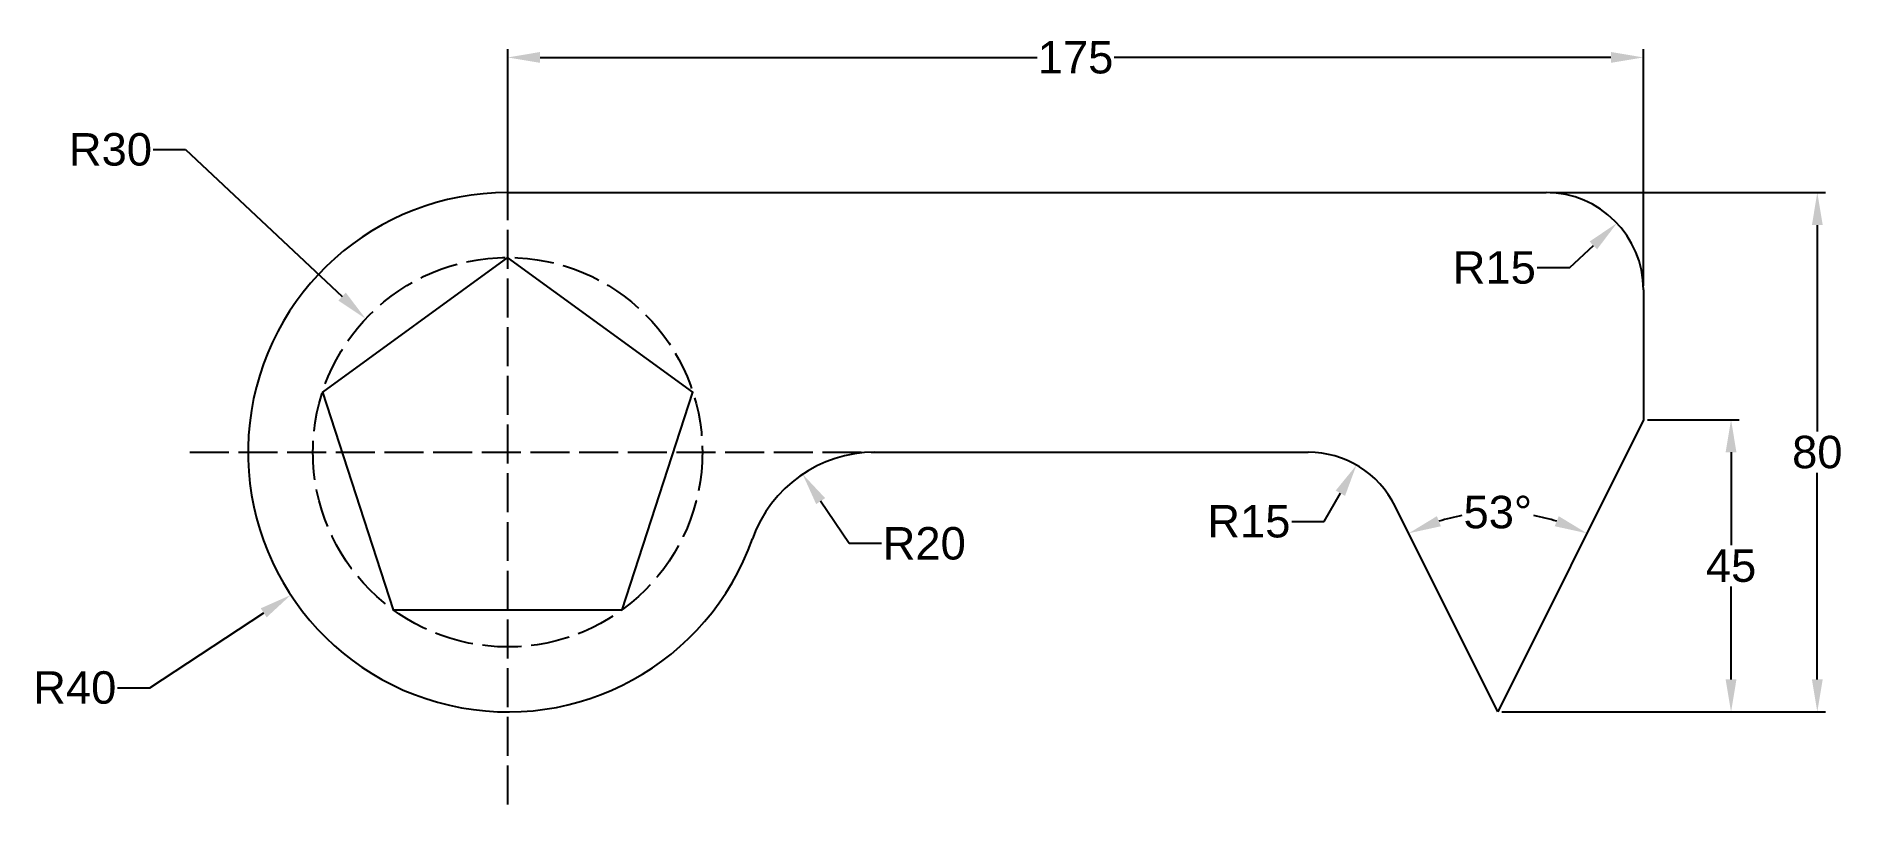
# Model space of a CAD drawing. Header units: millimetres. Extents: x 2843 to 3121, y 1820 to 1939.
import ezdxf

# ---------------------------------------------------------------- set-up
doc = ezdxf.new("R2010")
doc.units = ezdxf.units.MM
doc.header["$LTSCALE"] = 0.5
doc.linetypes.add('ACAD_ISO02W100', pattern=[15, 12, -3])
doc.layers.add('dim', color=3, linetype='Continuous')
doc.styles.get("Standard").update_dxf_attribs({"font": 'arial.ttf'})
doc.dimstyles.new('ISO-25', dxfattribs={"dimtxt": 5, "dimasz": 5, "dimexe": 1.25, "dimexo": 0.625, "dimtad": 0, "dimtih": 1, "dimtoh": 1, "dimtxsty": 'Standard', "dimcen": 0, "dimadec": 0, "dimazin": 0, "dimtfac": 1, "dimtofl": 0, "dimtmove": 0, "dimatfit": 3, "dimfxl": 1, "dimarcsym": 0})

# ---------------------------------------------------------------- blocks, each defined once
blk = doc.blocks.new('*D2')
at = {"layer": 'Defpoints', "color": 0, "transparency": 16777216}
for p in [(3090.49, 1935.67), (2915.49, 1914.86), (3090.49, 1899.86)]:
    blk.add_point(p, dxfattribs=at)
at = {"layer": 'dim', "color": 0, "lineweight": -2, "transparency": 16777216}
for p, q in [((2915.49, 1915.49), (2915.49, 1936.92)), ((3090.49, 1900.49), (3090.49, 1936.92)), ((2920.49, 1935.67), (2997.05, 1935.67)), ((3085.49, 1935.67), (3008.92, 1935.67))]:
    blk.add_line(p, q, dxfattribs=at)
at = {"layer": 'dim', "color": 0, "transparency": 16777216}
for points in [[(2920.49, 1936.51), (2920.49, 1934.84), (2915.49, 1935.67)], [(3085.49, 1936.51), (3085.49, 1934.84), (3090.49, 1935.67)]]:
    blk.add_solid(points, dxfattribs=at)
at = {"layer": 'dim', "color": 0, "transparency": 16777216, "insert": (3002.99, 1935.67), "char_height": 5, "attachment_point": 5}
blk.add_mtext('175', dxfattribs=at)
blk = doc.blocks.new('*D3')
at = {"layer": 'Defpoints', "color": 0, "transparency": 16777216}
for p in [(3075.49, 1914.86), (3068.05, 1834.86), (3117.28, 1834.86)]:
    blk.add_point(p, dxfattribs=at)
at = {"layer": 'dim', "color": 0, "lineweight": -2, "transparency": 16777216}
for p, q in [((3076.11, 1914.86), (3118.53, 1914.86)), ((3117.28, 1909.86), (3117.28, 1878.04)), ((3117.28, 1839.86), (3117.28, 1871.68)), ((3068.67, 1834.86), (3118.53, 1834.86))]:
    blk.add_line(p, q, dxfattribs=at)
at = {"layer": 'dim', "color": 0, "transparency": 16777216}
for points in [[(3116.45, 1909.86), (3118.11, 1909.86), (3117.28, 1914.86)], [(3116.45, 1839.86), (3118.11, 1839.86), (3117.28, 1834.86)]]:
    blk.add_solid(points, dxfattribs=at)
at = {"layer": 'dim', "color": 0, "transparency": 16777216, "insert": (3117.28, 1874.86), "char_height": 5, "attachment_point": 5}
blk.add_mtext('80', dxfattribs=at)
blk = doc.blocks.new('*D4')
at = {"layer": 'Defpoints', "color": 0, "transparency": 16777216}
for p in [(3090.49, 1879.86), (3068.05, 1834.86), (3103.99, 1834.86)]:
    blk.add_point(p, dxfattribs=at)
at = {"layer": 'dim', "color": 0, "lineweight": -2, "transparency": 16777216}
for p, q in [((3091.11, 1879.86), (3105.24, 1879.86)), ((3103.99, 1874.86), (3103.99, 1860.53)), ((3103.99, 1839.86), (3103.99, 1854.2)), ((3068.67, 1834.86), (3105.24, 1834.86))]:
    blk.add_line(p, q, dxfattribs=at)
at = {"layer": 'dim', "color": 0, "transparency": 16777216}
for points in [[(3103.15, 1874.86), (3104.82, 1874.86), (3103.99, 1879.86)], [(3103.15, 1839.86), (3104.82, 1839.86), (3103.99, 1834.86)]]:
    blk.add_solid(points, dxfattribs=at)
at = {"layer": 'dim', "color": 0, "transparency": 16777216, "insert": (3103.99, 1857.36), "char_height": 5, "attachment_point": 5}
blk.add_mtext('45', dxfattribs=at)
blk = doc.blocks.new('*D5')
at = {"layer": 'Defpoints', "color": 0, "transparency": 16777216}
for p in [(3090.49, 1879.86), (3052.25, 1866.56), (3072.77, 1865.24), (3068.05, 1834.86), (3068.05, 1834.86)]:
    blk.add_point(p, dxfattribs=at)
at = {"layer": 'dim', "color": 0, "lineweight": -2, "transparency": 16777216}
for start, end in [(100.3616, 107.1713), (72.8287, 79.6384)]:
    blk.add_arc((3068.05, 1834.86), 30.74, start, end, dxfattribs=at)
at = {"layer": 'dim', "color": 0, "transparency": 16777216}
for points in [[(3059.28, 1863.46), (3058.66, 1865.01), (3054.33, 1862.38)], [(3077.44, 1865.01), (3076.82, 1863.46), (3081.77, 1862.38)]]:
    blk.add_solid(points, dxfattribs=at)
at = {"layer": 'dim', "color": 0, "transparency": 16777216, "insert": (3068.05, 1865.61), "char_height": 5, "attachment_point": 5}
blk.add_mtext('53°', dxfattribs=at)
blk = doc.blocks.new('*D6')
at = {"layer": 'Defpoints', "color": 0, "transparency": 16777216}
for p in [(2893.62, 1895.4), (2915.49, 1874.86)]:
    blk.add_point(p, dxfattribs=at)
at = {"layer": 'dim', "color": 0, "lineweight": -2, "transparency": 16777216}
for p, q in [((2860.87, 1921.48), (2865.87, 1921.48)), ((2865.87, 1921.48), (2889.98, 1898.83))]:
    blk.add_line(p, q, dxfattribs=at)
at = {"layer": 'dim', "color": 0, "transparency": 16777216}
blk.add_solid([(2890.55, 1899.44), (2889.41, 1898.22), (2893.62, 1895.4)], dxfattribs=at)
at = {"layer": 'dim', "color": 0, "transparency": 16777216, "insert": (2854.28, 1921.48), "char_height": 5, "attachment_point": 5}
blk.add_mtext('R30', dxfattribs=at)
blk = doc.blocks.new('*D7')
at = {"layer": 'Defpoints', "color": 0, "transparency": 16777216}
for p in [(2915.49, 1874.86), (2882.07, 1852.87)]:
    blk.add_point(p, dxfattribs=at)
at = {"layer": 'dim', "color": 0, "lineweight": -2, "transparency": 16777216}
for p, q in [((2860.37, 1838.59), (2877.9, 1850.12)), ((2855.37, 1838.59), (2860.37, 1838.59))]:
    blk.add_line(p, q, dxfattribs=at)
at = {"layer": 'dim', "color": 0, "transparency": 16777216}
blk.add_solid([(2877.44, 1850.82), (2878.35, 1849.43), (2882.07, 1852.87)], dxfattribs=at)
at = {"layer": 'dim', "color": 0, "transparency": 16777216, "insert": (2848.78, 1838.59), "char_height": 5, "attachment_point": 5}
blk.add_mtext('R40', dxfattribs=at)
blk = doc.blocks.new('*D8')
at = {"layer": 'Defpoints', "color": 0, "transparency": 16777216}
for p in [(2960.93, 1871.49), (2972.05, 1854.86)]:
    blk.add_point(p, dxfattribs=at)
at = {"layer": 'dim', "color": 0, "lineweight": -2, "transparency": 16777216}
for p, q in [((2968.08, 1860.8), (2963.71, 1867.33)), ((2973.08, 1860.8), (2968.08, 1860.8))]:
    blk.add_line(p, q, dxfattribs=at)
at = {"layer": 'dim', "color": 0, "transparency": 16777216}
blk.add_solid([(2964.41, 1867.79), (2963.02, 1866.87), (2960.93, 1871.49)], dxfattribs=at)
at = {"layer": 'dim', "color": 0, "transparency": 16777216, "insert": (2979.67, 1860.8), "char_height": 5, "attachment_point": 5}
blk.add_mtext('R20', dxfattribs=at)
blk = doc.blocks.new('*D9')
at = {"layer": 'Defpoints', "color": 0, "transparency": 16777216}
for p in [(3046.27, 1872.88), (3038.82, 1859.86)]:
    blk.add_point(p, dxfattribs=at)
at = {"layer": 'dim', "color": 0, "lineweight": -2, "transparency": 16777216}
for p, q in [((3041.31, 1864.2), (3043.79, 1868.54)), ((3036.31, 1864.2), (3041.31, 1864.2))]:
    blk.add_line(p, q, dxfattribs=at)
at = {"layer": 'dim', "color": 0, "transparency": 16777216}
blk.add_solid([(3043.07, 1868.96), (3044.51, 1868.13), (3046.27, 1872.88)], dxfattribs=at)
at = {"layer": 'dim', "color": 0, "transparency": 16777216, "insert": (3029.69, 1864.2), "char_height": 5, "attachment_point": 5}
blk.add_mtext('R15', dxfattribs=at)
blk = doc.blocks.new('*D10')
at = {"layer": 'Defpoints', "color": 0, "transparency": 16777216}
for p in [(3086.41, 1910.15), (3075.49, 1899.86)]:
    blk.add_point(p, dxfattribs=at)
at = {"layer": 'dim', "color": 0, "lineweight": -2, "transparency": 16777216}
for p, q in [((3079.13, 1903.29), (3082.77, 1906.72)), ((3074.13, 1903.29), (3079.13, 1903.29))]:
    blk.add_line(p, q, dxfattribs=at)
at = {"layer": 'dim', "color": 0, "transparency": 16777216}
blk.add_solid([(3082.19, 1907.32), (3083.34, 1906.11), (3086.41, 1910.15)], dxfattribs=at)
at = {"layer": 'dim', "color": 0, "transparency": 16777216, "insert": (3067.51, 1903.29), "char_height": 5, "attachment_point": 5}
blk.add_mtext('R15', dxfattribs=at)

msp = doc.modelspace()

# ---------------------------------------------------------------- linework, layer by layer
at = {"linetype": 'ACAD_ISO02W100'}
for p, q in [((2915.485, 1924.112), (2915.485, 1819.62)), ((2866.511, 1874.863), (2972.054, 1874.863))]:
    msp.add_line(p, q, dxfattribs=at)
for p, q in [((2915.485, 1914.863), (3075.485, 1914.863)), ((3090.485, 1899.863), (3090.485, 1879.863)), ((3090.485, 1879.863), (3068.049, 1834.863)), ((2972.054, 1874.863), (3038.823, 1874.863)), ((3068.049, 1834.863), (3052.247, 1866.556))]:
    msp.add_line(p, q)
msp.add_lwpolyline([(2915.485, 1904.863), (2886.953, 1884.133), (2897.852, 1850.592), (2933.119, 1850.592), (2944.017, 1884.133)], close=True)
msp.add_circle((2915.485, 1874.863), 30, dxfattribs=at)
for centre, radius, start, end in [((2915.485, 1874.863), 40, 90, 340.52878), ((3075.485, 1899.863), 15, 0, 90), ((2972.054, 1854.863), 20, 90, 160.52878), ((3038.823, 1859.863), 15, 26.5, 90)]:
    msp.add_arc(centre, radius, start, end)

# ---------------------------------------------------------------- dimensions: what is measured, and where the dimension line sits
at = {"layer": 'dim'}
dim = msp.add_linear_dim(base=(3090.485, 1935.673), p1=(2915.485, 1914.863), p2=(3090.485, 1899.863), dimstyle='ISO-25', dxfattribs=at)
dim.commit()
dim.dimension.update_dxf_attribs({"geometry": '*D2', "text_midpoint": (3002.985, 1935.673)})
for center, mpoint, picture, middle in [((2915.485, 1874.863), (2893.621, 1895.404), '*D6', (2854.279, 1921.476)), ((3075.485, 1899.863), (3086.406, 1910.146), '*D10', (3067.508, 1903.29)), ((2915.485, 1874.863), (2882.073, 1852.871), '*D7', (2848.779, 1838.586)), ((3038.823, 1859.863), (3046.272, 1872.883), '*D9', (3029.689, 1864.203)), ((2972.054, 1854.863), (2960.934, 1871.487), '*D8', (2979.674, 1860.797))]:
    dim = msp.add_radius_dim(center=center, mpoint=mpoint, dimstyle='ISO-25', dxfattribs=at)
    dim.commit()
    dim.dimension.update_dxf_attribs({"geometry": picture, "text_midpoint": middle, "dimtype": 164})
for base, p1, picture, middle in [((3117.281, 1834.863), (3075.485, 1914.863), '*D3', (3117.281, 1874.863)), ((3103.988, 1834.863), (3090.485, 1879.863), '*D4', (3103.988, 1857.363))]:
    dim = msp.add_linear_dim(base=base, p1=p1, p2=(3068.049, 1834.863), angle=90, dimstyle='ISO-25', dxfattribs=at)
    dim.commit()
    dim.dimension.update_dxf_attribs({"geometry": picture, "text_midpoint": middle, "dimtype": 160})
dim = msp.add_angular_dim_2l(base=(3072.77, 1865.242), line1=((3068.049, 1834.863), (3052.247, 1866.556)), line2=((3090.485, 1879.863), (3068.049, 1834.863)), dimstyle='ISO-25', dxfattribs=at)
dim.commit()
dim.dimension.update_dxf_attribs({"geometry": '*D5', "text_midpoint": (3068.049, 1865.606)})

doc.saveas('drawing.dxf')
